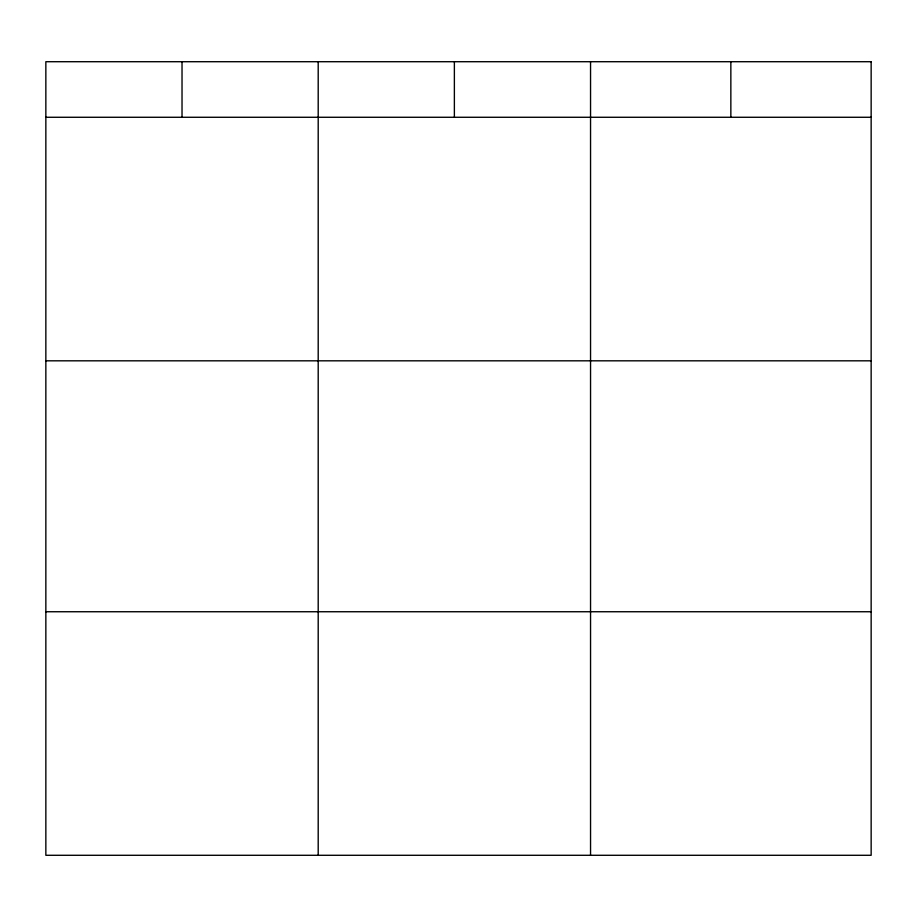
<?xml version="1.0" encoding="UTF-8"?>
<svg xmlns="http://www.w3.org/2000/svg" width="917" height="917" viewBox="0 0 917 917"><rect width="100%" height="100%" fill="white"/><g stroke="black" fill="none" stroke-linecap="round" stroke-linejoin="round"><path stroke-width="1.38" d="M45.85 117.273L871.15 117.273M45.85 360.817L871.15 360.817M45.85 611.742L871.15 611.742M730.849 61.714L730.849 117.273M590.548 61.714L590.548 855.286M454.373 61.714L454.373 117.273M318.199 61.714L318.199 855.286M182.025 61.714L182.025 117.273M871.15 61.714L45.85 61.714L45.85 855.286L871.15 855.286L871.15 61.714"/></g></svg>
